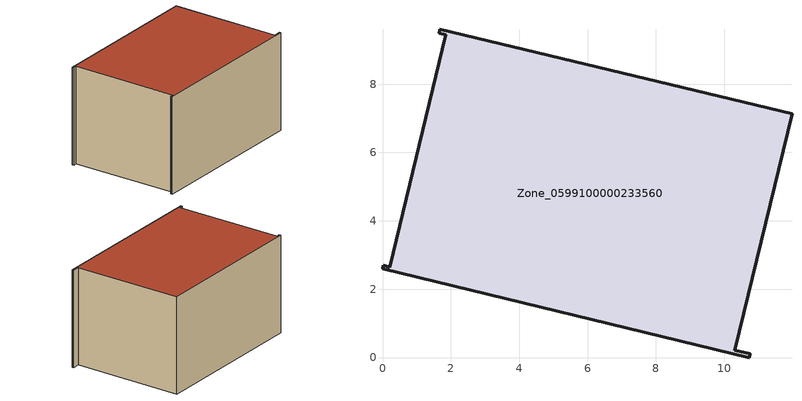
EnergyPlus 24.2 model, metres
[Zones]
Zone_0599100000233560
 floor ground (C_G): 1.85,9.45 1.66,9.49 1.68,9.6 11.98,7.13 10.31,0.22 10.75,0.11 10.73,0 0,2.6 0.02,2.7 0.21,2.65 z0
 wall outside (C_F): 11.98,7.13 1.68,9.6 1.66,9.49 1.85,9.45 0.21,2.65 0.02,2.7 0,2.6 10.73,0 10.75,0.11 10.31,0.22 11.98,7.13 z0:6.32
 roof outside (C_R): 10.31,0.22 11.98,7.13 1.68,9.6 1.66,9.49 1.85,9.45 0.21,2.65 0.02,2.7 0,2.6 10.73,0 10.75,0.11 z6.32
[BUILDING]
Pand.0599100000233560: North Axis=0; Terrain=City; Loads Convergence Tolerance Value=0.04; Temperature Convergence Tolerance Value=0.4; Solar Distribution=FullExterior; Maximum Number of Warmup Days=25; Minimum Number of Warmup Days=1
[Site:Location]
Rotterdam.The.Hague.AP_ZH_NLD Design_Conditions: Latitude=51.96; Longitude=4.45; Time Zone=1; Elevation=-4.5
[SITE:GROUNDTEMPERATURE:BUILDINGSURFACE]
18, 18, 18, 18, 18, 18, 18, 18, 18, 18, 18, 18
[MATERIAL] Thermal Absorptance=0.9; Solar Absorptance=0.7; Visible Absorptance=0.7
Name | Roughness | Thickness | Conductivity | Density | Specific Heat
G.TI.1992-2005 | MediumSmooth | 0.15 | 0.06 | 540 | 1210
F.TI.1992-2005 | Rough | 0.3 | 0.12 | 1920 | 840
R.TI.1992-2005 | MediumRough | 0.2 | 0.08 | 1500 | 1000
[CONSTRUCTION]
C_G: G.TI.1992-2005
C_F: F.TI.1992-2005
C_R: R.TI.1992-2005
[ZONE]
Zone_0599100000233560: Type=1; Multiplier=1; Ceiling Height=Autocalculate; Volume=Autocalculate; Floor Area=autocalculate; Part of Total Floor Area=Yes
[ZONEINFILTRATION:DESIGNFLOWRATE]
Infil_Zone_0599100000233560: Zone or ZoneList or Space or SpaceList=Zone_0599100000233560; Schedule=AlwaysOn; Design Flow Rate Calculation Method=Flow/Area; Flow Rate per Floor Area=0.0015; Constant Term Coefficient=1; Temperature Term Coefficient=0; Velocity Term Coefficient=0; Velocity Squared Term Coefficient=0
[HVACTEMPLATE:ZONE:IDEALLOADSAIRSYSTEM]
Zone_0599100000233560: Maximum Heating Supply Air Temperature=50; Minimum Cooling Supply Air Temperature=13; Maximum Heating Supply Air Humidity Ratio=0.0156; Minimum Cooling Supply Air Humidity Ratio=0.0077; Heating Limit=NoLimit; Cooling Limit=NoLimit; Dehumidification Control Type=ConstantSensibleHeatRatio; Cooling Sensible Heat Ratio=0.7; Dehumidification Setpoint=60; Humidification Control Type=None; Humidification Setpoint=30; Outdoor Air Method=None; Outdoor Air Flow Rate per Person=0.00944; Outdoor Air Flow Rate per Zone Floor Area=0; Outdoor Air Flow Rate per Zone=0; Demand Controlled Ventilation Type=None; Outdoor Air Economizer Type=NoEconomizer; Heat Recovery Type=None; Sensible Heat Recovery Effectiveness=0.7; Latent Heat Recovery Effectiveness=0.65
[ZONECONTROL:THERMOSTAT]
ThermostatControl_Zone_0599100000233560: Zone or ZoneList=Zone_0599100000233560; Control Type Schedule=DualSetpointControlType; Control 1=Thermostat_Zone_0599100000233560; Temperature Difference Between Cutout And Setpoint=0
[THERMOSTATSETPOINT:DUALSETPOINT]
Thermostat_Zone_0599100000233560: Heating Setpoint Temperature Schedule=HeatingSetpoint_Zone_0599100000233560; Cooling Setpoint Temperature Schedule=CoolingSetpoint_Zone_0599100000233560
[SCHEDULE:COMPACT]
HeatingSetpoint_Zone_0599100000233560: Through: 12/31, For: AllDays, Until: 24:00, 21
CoolingSetpoint_Zone_0599100000233560: Through: 12/31, For: AllDays, Until: 24:00, 24
DualSetpointControlType: Through: 12/31, For: AllDays, Until: 24:00, 4
AlwaysOn: Through: 12/31, For: AllDays, Until: 24:00, 1
